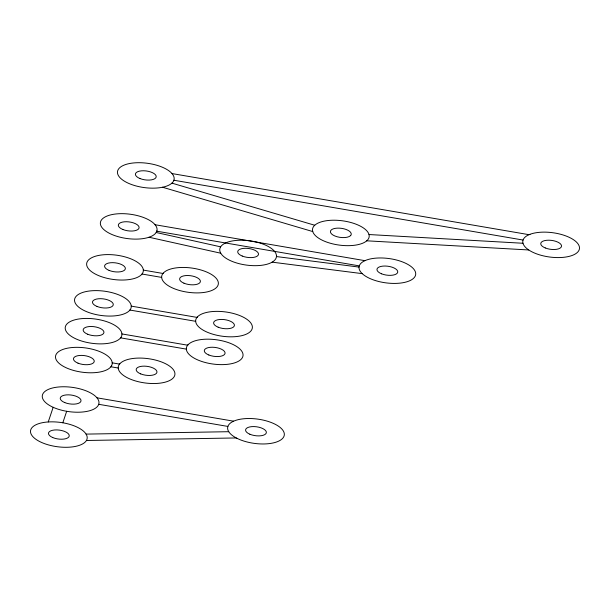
<?xml version="1.0" encoding="UTF-8"?>
<svg xmlns="http://www.w3.org/2000/svg" width="610" height="610" viewBox="0 0 610 610"><rect width="100%" height="100%" fill="white"/><g stroke="black" fill="none" stroke-linecap="round" stroke-linejoin="round"><path stroke-width="0.91" d="M359.275 265.884L359 267.462A28.571 12.253 7.7 0 0 361.806 273.242L362.668 274.05A28.571 12.253 7.7 0 0 404.415 282.43A28.571 12.253 7.7 0 0 407.594 264.267A28.571 12.253 7.7 0 0 365.016 260.63L363.918 261.164A28.571 12.253 7.7 0 0 359.275 265.884L156.793 231.198M48.243 421.952L49.989 421.868A28.571 12.253 7.7 0 1 85.796 433.664L86.315 434.503A28.571 12.253 7.7 0 1 86.62 440.138L86.185 440.877A28.571 12.253 7.7 0 1 39.97 441.701A28.571 12.253 7.7 0 1 48.243 421.952L53.161 407.297M62.815 422.776L66.673 411.285M86.071 434.107L228.758 431.697M86.414 440.489L236.276 437.95M368.989 234.537L522.991 243.26M366.74 240.813L528.748 249.963M276.437 256.558L359.038 267.081M272.113 262.155L362.226 273.638M172.005 173.568A28.571 12.253 7.7 0 1 173.941 180.118L173.644 180.88A28.571 12.253 7.7 0 1 172.035 183.023L171.273 183.671A28.571 12.253 7.7 0 1 163.122 187.118L161.612 187.422A28.571 12.253 7.7 0 1 121.596 179.188A28.571 12.253 7.7 0 1 132.134 163.114A28.571 12.253 7.7 0 1 171.235 172.744L172.005 173.568L529.061 234.69M173.896 180.24L523.06 240.05M155.054 224.724L364.933 260.668M143.312 270.1L162.992 273.471M142 274.027L161.673 277.397M131.226 306.121L197.007 317.391M129.907 310.055L195.688 321.317M121.893 333.929L187.674 345.199M120.574 337.856L186.355 349.126M112.202 362.836L119.56 364.101M110.883 366.77L118.241 368.028M96.975 397.819L233.63 421.182M98.713 404.3L227.888 426.428M156.168 232.494L220.652 246.844M149.008 237.244L220.767 253.219M171.913 183.13L314.737 225.25M162.534 187.232L312.762 231.564M276.475 256.177L276.399 256.978A28.578 12.261 7.7 0 1 272.548 261.911L271.549 262.483A28.578 12.261 7.7 0 1 244.152 264.74A28.578 12.261 7.7 0 1 221.163 253.851L220.637 253.02A28.578 12.261 7.7 0 1 220.332 247.378L220.774 246.638A28.578 12.261 7.7 0 1 224.663 243.421L225.761 242.887A28.578 12.261 7.7 0 1 246.509 240.447L248.362 240.63A28.578 12.261 7.7 0 1 255.697 241.888L257.473 242.322A28.578 12.261 7.7 0 1 274.416 251.221L275.057 252.052A28.578 12.261 7.7 0 1 276.475 256.177M156.846 231.06L156.129 232.57A28.571 12.253 7.7 0 1 150.09 236.855L148.825 237.305A28.571 12.253 7.7 0 1 106.262 231.464A28.571 12.253 7.7 0 1 114.474 214.148A28.571 12.253 7.7 0 1 154.887 224.51L155.55 225.342A28.571 12.253 7.7 0 1 156.846 231.06M111.348 366.122L110.829 366.846A28.571 12.253 7.7 0 1 65.438 367.426A28.571 12.253 7.7 0 1 70.989 347.647A28.571 12.253 7.7 0 1 112.133 362.203L112.217 363.019A28.571 12.253 7.7 0 1 111.348 366.122M142.351 273.562L141.81 274.279A28.571 12.253 7.7 0 1 96.22 274.515A28.571 12.253 7.7 0 1 102.51 254.866A28.571 12.253 7.7 0 1 143.289 269.666L143.342 270.482A28.571 12.253 7.7 0 1 142.351 273.562M130.22 309.659L129.663 310.368A28.571 12.253 7.7 0 1 84.005 310.475A28.571 12.253 7.7 0 1 90.577 290.871A28.571 12.253 7.7 0 1 131.203 305.762L131.249 306.578A28.571 12.253 7.7 0 1 130.22 309.659M163.236 273.158L162.679 273.867A28.571 12.253 7.7 0 0 161.65 276.948L161.696 277.756A28.571 12.253 7.7 0 0 202.322 292.647A28.571 12.253 7.7 0 0 208.902 273.044A28.571 12.253 7.7 0 0 163.236 273.158M120.887 337.46L120.33 338.169A28.571 12.253 7.7 0 1 74.672 338.283A28.571 12.253 7.7 0 1 81.252 318.679A28.571 12.253 7.7 0 1 121.878 333.571L121.924 334.387A28.571 12.253 7.7 0 1 120.887 337.46M119.804 363.789L119.255 364.498A28.571 12.253 7.7 0 0 118.218 367.571L118.264 368.387A28.571 12.253 7.7 0 0 158.89 383.278A28.571 12.253 7.7 0 0 165.47 363.674A28.571 12.253 7.7 0 0 119.804 363.789M197.251 317.078L196.694 317.787A28.571 12.253 7.7 0 0 195.665 320.868L195.703 321.676A28.571 12.253 7.7 0 0 236.337 336.567A28.571 12.253 7.7 0 0 242.91 316.964A28.571 12.253 7.7 0 0 197.251 317.078M187.918 344.886L187.361 345.595A28.571 12.253 7.7 0 0 186.332 348.668L186.378 349.484A28.571 12.253 7.7 0 0 227.004 364.376A28.571 12.253 7.7 0 0 233.584 344.772A28.571 12.253 7.7 0 0 187.918 344.886M350.651 235.513L350.399 235.765A10.469 4.491 7.7 0 1 339.732 237.32A10.469 4.491 7.7 0 1 330.635 232.662L330.513 232.311A10.477 4.499 7.7 0 1 339.305 228.14A10.477 4.499 7.7 0 1 351.101 233.272L351.215 233.828A10.469 4.491 7.7 0 1 350.651 235.513M366.945 240.645L366.16 241.293A28.571 12.253 7.7 0 1 336.888 244.732A28.571 12.253 7.7 0 1 312.976 232.181L312.694 231.35A28.571 12.253 7.7 0 1 344.795 221.155A28.571 12.253 7.7 0 1 366.945 240.645M529.991 234.309L528.801 234.797A28.571 12.253 7.7 0 0 528.489 249.795L529.648 250.55A28.571 12.253 7.7 0 0 570.563 255.987A28.571 12.253 7.7 0 0 570.937 238.197A28.571 12.253 7.7 0 0 529.991 234.309M237.084 438.369L235.742 437.667A28.571 12.253 7.7 0 1 229.04 432.139L228.514 431.308A28.571 12.253 7.7 0 1 258.083 419.161A28.571 12.253 7.7 0 1 282.072 438.941A28.571 12.253 7.7 0 1 237.084 438.369M97.562 398.589L96.929 397.766A28.571 12.253 7.7 0 0 48.67 389.264A28.571 12.253 7.7 0 0 65.453 411.064A28.571 12.253 7.7 0 0 97.562 398.589M52.712 437.538A10.477 4.491 7.7 0 0 69.197 436.196A10.477 4.491 7.7 0 0 54.671 429.966A10.477 4.491 7.7 0 0 52.712 437.538M249.825 434.213A10.477 4.491 7.7 0 0 266.311 432.871A10.477 4.491 7.7 0 0 251.785 426.634A10.477 4.491 7.7 0 0 249.825 434.213M64.774 402.592A10.477 4.491 7.7 0 0 81 400.968A10.477 4.491 7.7 0 0 66.116 394.922A10.477 4.491 7.7 0 0 64.774 402.592M78.004 363.156A10.477 4.491 7.7 0 0 94.23 361.539A10.477 4.491 7.7 0 0 79.346 355.485A10.477 4.491 7.7 0 0 78.004 363.156M140.719 373.899A10.477 4.491 7.7 0 0 156.945 372.283A10.477 4.491 7.7 0 0 142.061 366.229A10.477 4.491 7.7 0 0 140.719 373.899M87.703 334.25A10.477 4.491 7.7 0 0 103.929 332.633A10.477 4.491 7.7 0 0 89.045 326.579A10.477 4.491 7.7 0 0 87.703 334.25M208.833 354.997A10.477 4.491 7.7 0 0 225.06 353.381A10.477 4.491 7.7 0 0 210.175 347.326A10.477 4.491 7.7 0 0 208.833 354.997M97.036 306.449A10.477 4.491 7.7 0 0 113.262 304.825A10.477 4.491 7.7 0 0 98.378 298.77A10.477 4.491 7.7 0 0 97.036 306.449M218.166 327.196A10.477 4.491 7.7 0 0 234.392 325.572A10.477 4.491 7.7 0 0 219.508 319.518A10.477 4.491 7.7 0 0 218.166 327.196M109.129 270.421A10.477 4.491 7.7 0 0 125.347 268.804A10.477 4.491 7.7 0 0 110.463 262.75A10.477 4.491 7.7 0 0 109.129 270.421M183.968 283.192A10.477 4.491 7.7 0 0 200.362 281.744A10.477 4.491 7.7 0 0 185.699 275.583A10.477 4.491 7.7 0 0 183.968 283.192M242.254 256.048A10.477 4.491 7.7 0 0 258.48 254.423A10.477 4.491 7.7 0 0 243.596 248.377A10.477 4.491 7.7 0 0 242.254 256.048M381.502 273.791A10.477 4.491 7.7 0 0 397.728 272.167A10.477 4.491 7.7 0 0 382.844 266.12A10.477 4.491 7.7 0 0 381.502 273.791M122.862 229.49A10.477 4.491 7.7 0 0 139.088 227.865A10.477 4.491 7.7 0 0 124.204 221.819A10.477 4.491 7.7 0 0 122.862 229.49M139.964 178.532A10.477 4.491 7.7 0 0 156.19 176.908A10.477 4.491 7.7 0 0 141.306 170.853A10.477 4.491 7.7 0 0 139.964 178.532M545.287 247.957A10.477 4.491 7.7 0 0 561.513 246.333A10.477 4.491 7.7 0 0 546.629 240.287A10.477 4.491 7.7 0 0 545.287 247.957"/></g></svg>
